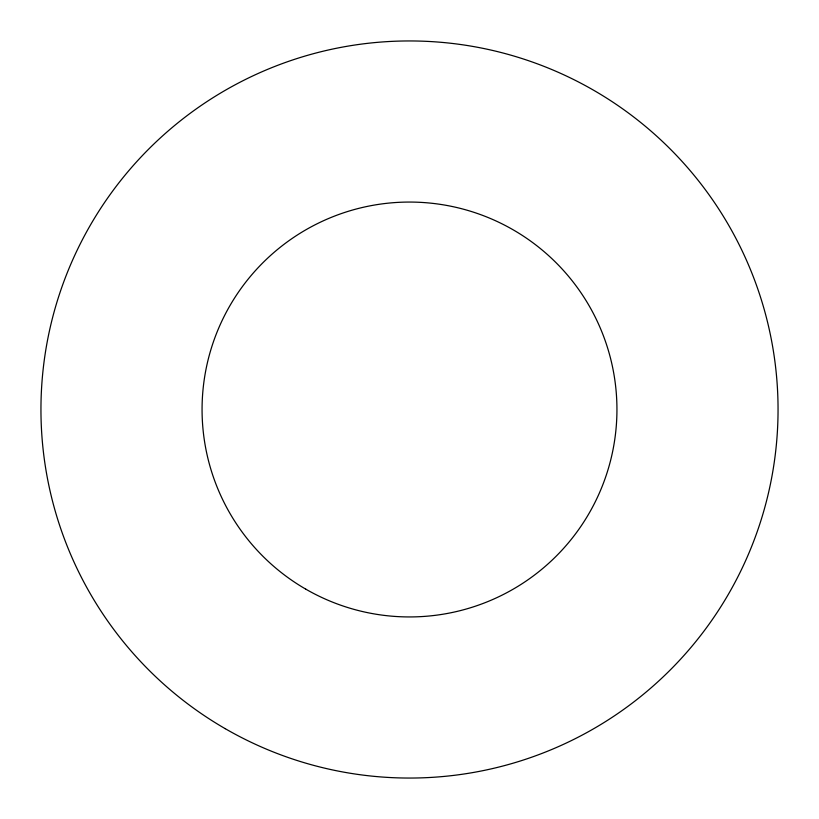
<?xml version="1.0" encoding="UTF-8"?>
<svg xmlns="http://www.w3.org/2000/svg" width="819" height="819" viewBox="0 0 819 819"><rect width="100%" height="100%" fill="white"/><g stroke="black" fill="none" stroke-linecap="round" stroke-linejoin="round"><path stroke-width="1.23" d="M225.225 728.675A368.55 368.55 0 0 0 778.05 409.5A368.55 368.55 0 0 0 225.225 90.325A368.55 368.55 0 0 0 225.225 728.675M305.784 589.148A207.442 207.442 0 0 0 616.942 409.5A207.442 207.442 0 0 0 305.784 229.852A207.442 207.442 0 0 0 305.784 589.148"/></g></svg>
